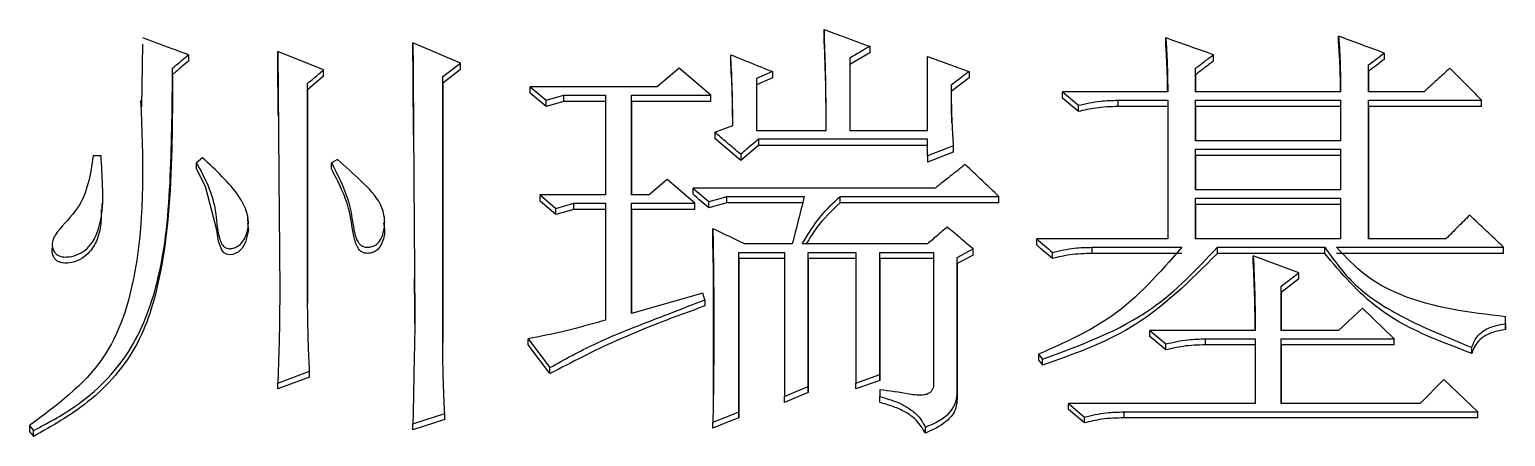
# Model space of a CAD drawing. Header units: millimetres. Extents: x 2278 to 4715, y 679 to 2402.
# Drawn here: x 2829.27 to 2837.31, y 2107.41 to 2109.63 of the extents above; entities that cross this region are included whole.
import ezdxf

# ---------------------------------------------------------------- set-up
doc = ezdxf.new("R2010")
doc.units = ezdxf.units.MM

msp = doc.modelspace()

# ---------------------------------------------------------------- linework, layer by layer
at = {"color": 7, "linetype": 'Continuous', "lineweight": 25}
for p, q in [((2833.6002, 2109.6288), (2833.6002, 2109.5938)), ((2829.8856, 2109.2073), (2829.8898, 2109.548)), ((2831.6206, 2109.4452), (2831.361, 2109.5553)), ((2831.361, 2109.5205), (2831.361, 2109.5553)), ((2833.849, 2109.537), (2833.849, 2109.5022)), ((2835.4608, 2109.548), (2835.4608, 2109.5829)), ((2836.4019, 2109.5572), (2836.4019, 2109.5921)), ((2830.1387, 2109.4911), (2830.1387, 2109.4563)), ((2830.8742, 2109.4084), (2830.6254, 2109.5094)), ((2830.6254, 2109.4747), (2830.6254, 2109.5094)), ((2830.6282, 2109.1594), (2830.6254, 2109.4747)), ((2833.0918, 2109.4563), (2833.0918, 2109.4911)), ((2833.849, 2109.5022), (2833.7408, 2109.438)), ((2833.7408, 2109.4727), (2833.7408, 2109.0775)), ((2833.7408, 2109.4727), (2833.7408, 2109.438)), ((2834.1627, 2109.0775), (2834.1627, 2109.4819)), ((2835.7204, 2109.4564), (2835.7204, 2109.4911)), ((2836.6507, 2109.5003), (2836.6507, 2109.4655)), ((2830.0521, 2109.3829), (2830.0521, 2109.4175)), ((2830.8742, 2109.3738), (2830.8742, 2109.4084)), ((2831.5233, 2109.3717), (2831.6206, 2109.4452)), ((2831.6206, 2109.4105), (2831.5233, 2109.3371)), ((2831.6206, 2109.4105), (2831.6206, 2109.4452)), ((2832.8105, 2109.4176), (2832.6915, 2109.3166)), ((2832.9836, 2109.2706), (2832.8105, 2109.4176)), ((2833.319, 2109.3993), (2833.2324, 2109.3625)), ((2833.319, 2109.3993), (2833.319, 2109.3646)), ((2833.7408, 2109.438), (2833.7408, 2109.0775)), ((2834.3899, 2109.3993), (2834.3899, 2109.3646)), ((2835.623, 2109.289), (2835.623, 2109.4176)), ((2835.623, 2109.383), (2835.623, 2109.4176)), ((2835.623, 2109.383), (2835.623, 2109.289)), ((2836.5641, 2109.289), (2836.5641, 2109.436)), ((2836.5641, 2109.4013), (2836.5641, 2109.436)), ((2836.5641, 2109.4013), (2836.5641, 2109.289)), ((2830.8742, 2109.3738), (2830.7877, 2109.3004)), ((2830.7877, 2108.1369), (2830.7877, 2109.3349)), ((2830.7877, 2109.3004), (2830.7877, 2109.3349)), ((2830.7877, 2109.3004), (2830.7877, 2108.1368)), ((2831.5233, 2107.9242), (2831.5233, 2109.3717)), ((2831.5233, 2109.3371), (2831.5233, 2109.3717)), ((2831.5233, 2109.3371), (2831.5233, 2107.9241)), ((2831.9992, 2109.3166), (2832.0858, 2109.243)), ((2832.6915, 2109.3166), (2831.9992, 2109.3166)), ((2831.9992, 2109.282), (2831.9992, 2109.3166)), ((2833.319, 2109.3646), (2833.2324, 2109.3279)), ((2833.2324, 2109.3625), (2833.2324, 2109.0775)), ((2833.2324, 2109.3625), (2833.2324, 2109.3279)), ((2833.2324, 2109.3279), (2833.2324, 2109.0775)), ((2834.3899, 2109.3646), (2834.2925, 2109.2912)), ((2832.0858, 2109.2086), (2831.9992, 2109.282)), ((2832.0858, 2109.243), (2832.1831, 2109.2706)), ((2832.0858, 2109.2086), (2832.0858, 2109.243)), ((2832.1831, 2109.2361), (2832.0858, 2109.2086)), ((2832.1831, 2109.2706), (2832.4103, 2109.2706)), ((2832.1831, 2109.2362), (2832.1831, 2109.2706)), ((2832.4103, 2109.2362), (2832.1831, 2109.2362)), ((2832.4103, 2109.2706), (2832.4103, 2108.7276)), ((2832.5509, 2109.2706), (2832.9836, 2109.2706)), ((2832.5509, 2108.7276), (2832.5509, 2109.2706)), ((2832.5509, 2109.2362), (2832.5509, 2109.2706)), ((2832.5509, 2109.2362), (2832.5509, 2108.7276)), ((2832.9836, 2109.2362), (2832.5509, 2109.2362)), ((2835.4716, 2109.289), (2834.8983, 2109.289)), ((2834.8983, 2109.2545), (2834.8983, 2109.289)), ((2834.9848, 2109.1811), (2834.9848, 2109.2155)), ((2835.2012, 2109.2431), (2835.4716, 2109.2431)), ((2835.2012, 2109.2086), (2835.2012, 2109.2431)), ((2835.4716, 2109.2431), (2835.4716, 2108.4879)), ((2836.4127, 2109.289), (2835.623, 2109.289)), ((2835.623, 2109.2431), (2836.4127, 2109.2431)), ((2835.623, 2109.0223), (2835.623, 2109.2431)), ((2835.623, 2109.2086), (2835.623, 2109.2431)), ((2836.4127, 2109.2431), (2836.4127, 2109.0223)), ((2836.867, 2109.289), (2836.5641, 2109.289)), ((2836.5641, 2109.2431), (2837.1807, 2109.2431)), ((2836.5642, 2108.4879), (2836.5641, 2109.2431)), ((2836.5641, 2109.2086), (2836.5641, 2109.2431)), ((2837.1807, 2109.2086), (2837.1807, 2109.2431)), ((2835.4716, 2109.2086), (2835.2012, 2109.2086)), ((2835.623, 2109.2086), (2835.623, 2109.0223)), ((2836.4127, 2109.2086), (2835.623, 2109.2086)), ((2836.5641, 2109.2086), (2836.5642, 2108.4879)), ((2837.1807, 2109.2086), (2836.5641, 2109.2086)), ((2833.0053, 2109.0683), (2833.1026, 2109.1051)), ((2833.0053, 2109.0683), (2833.0053, 2109.0341)), ((2833.2324, 2109.0775), (2833.611, 2109.0775)), ((2833.7408, 2109.0775), (2834.1627, 2109.0775)), ((2833.1459, 2108.9146), (2833.0053, 2109.0341)), ((2833.2432, 2108.9974), (2833.1459, 2108.9146)), ((2834.1627, 2109.0315), (2833.2432, 2109.0315)), ((2833.2432, 2109.0315), (2833.2432, 2108.9974)), ((2834.1627, 2108.9974), (2833.2432, 2108.9974)), ((2834.1627, 2108.9395), (2834.1627, 2109.0315)), ((2834.3033, 2108.9947), (2834.3033, 2108.9606)), ((2836.4127, 2109.0223), (2835.623, 2109.0223)), ((2835.623, 2108.9763), (2836.4127, 2108.9763)), ((2835.623, 2108.7553), (2835.623, 2108.9763)), ((2835.623, 2108.9422), (2835.623, 2108.9763)), ((2836.4127, 2108.9763), (2836.4127, 2108.7553)), ((2829.6627, 2108.9394), (2829.6194, 2108.9394)), ((2830.2144, 2108.9302), (2830.1819, 2108.9026)), ((2830.95, 2108.921), (2830.9175, 2108.9026)), ((2830.9175, 2108.8686), (2830.9175, 2108.9026)), ((2833.1459, 2108.9487), (2833.1459, 2108.9146)), ((2834.3033, 2108.9606), (2834.1627, 2108.9054)), ((2834.1627, 2108.9395), (2834.1627, 2108.9054)), ((2835.623, 2108.9422), (2835.623, 2108.7553)), ((2836.4127, 2108.9422), (2835.623, 2108.9422)), ((2832.7456, 2108.8105), (2832.6483, 2108.7276)), ((2832.8971, 2108.6815), (2832.7456, 2108.8105)), ((2834.206, 2108.7645), (2832.8863, 2108.7645)), ((2832.8863, 2108.7307), (2832.8863, 2108.7645)), ((2836.4127, 2108.7553), (2835.623, 2108.7553)), ((2829.6697, 2108.6468), (2829.6697, 2108.6808)), ((2832.0533, 2108.7276), (2832.1399, 2108.6539)), ((2832.4103, 2108.7276), (2832.0533, 2108.7276)), ((2832.1399, 2108.6202), (2832.0533, 2108.6938)), ((2832.1399, 2108.6539), (2832.2372, 2108.6815)), ((2832.1399, 2108.6202), (2832.1399, 2108.6539)), ((2832.2372, 2108.6815), (2832.4103, 2108.6815)), ((2832.2372, 2108.6478), (2832.2372, 2108.6815)), ((2832.4103, 2108.6815), (2832.4103, 2108.0445)), ((2832.6483, 2108.7276), (2832.5509, 2108.7276)), ((2832.5509, 2108.6815), (2832.8971, 2108.6815)), ((2832.5509, 2108.0814), (2832.5509, 2108.6815)), ((2832.5509, 2108.6478), (2832.5509, 2108.6815)), ((2832.9728, 2108.657), (2832.9728, 2108.6907)), ((2833.0702, 2108.6846), (2832.9728, 2108.657)), ((2833.0702, 2108.7184), (2833.492, 2108.7184)), ((2833.4836, 2108.6846), (2833.0702, 2108.6846)), ((2833.6869, 2108.7184), (2834.5521, 2108.7184)), ((2833.6869, 2108.6846), (2833.6869, 2108.7184)), ((2834.5521, 2108.6846), (2833.6869, 2108.6846)), ((2834.5521, 2108.6846), (2834.5521, 2108.7184)), ((2835.623, 2108.7092), (2836.4127, 2108.7092)), ((2835.623, 2108.4879), (2835.623, 2108.7092)), ((2835.623, 2108.6754), (2835.623, 2108.7092)), ((2836.4127, 2108.6755), (2835.623, 2108.6754)), ((2835.623, 2108.6754), (2835.623, 2108.4879)), ((2836.4127, 2108.7092), (2836.4127, 2108.4879)), ((2830.4624, 2108.5815), (2830.4624, 2108.607)), ((2831.2057, 2108.6028), (2831.2057, 2108.6078)), ((2831.2057, 2108.5737), (2831.2057, 2108.5902)), ((2832.2372, 2108.6478), (2832.1399, 2108.6202)), ((2832.4103, 2108.6478), (2832.2372, 2108.6478)), ((2832.5509, 2108.6478), (2832.5509, 2108.0814)), ((2832.8971, 2108.6478), (2832.5509, 2108.6478)), ((2829.4406, 2108.544), (2829.4406, 2108.543)), ((2832.9944, 2108.5097), (2832.9944, 2108.5432)), ((2832.9964, 2108.3573), (2832.9944, 2108.5097)), ((2833.1351, 2108.414), (2833.3839, 2108.414)), ((2833.1351, 2107.5445), (2833.1351, 2108.414)), ((2833.1351, 2108.3807), (2833.1351, 2108.414)), ((2833.4271, 2108.4602), (2833.1675, 2108.4602)), ((2833.3839, 2108.414), (2833.3839, 2107.6279)), ((2834.1627, 2108.4602), (2833.4812, 2108.4602)), ((2833.5137, 2108.414), (2833.7733, 2108.414)), ((2833.5137, 2107.6835), (2833.5137, 2108.414)), ((2833.5137, 2108.3807), (2833.5137, 2108.414)), ((2833.7733, 2108.414), (2833.7733, 2107.702)), ((2833.9031, 2108.414), (2834.1952, 2108.414)), ((2833.9031, 2107.7484), (2833.9031, 2108.414)), ((2833.9031, 2108.3807), (2833.9031, 2108.414)), ((2834.1952, 2108.414), (2834.1952, 2107.6835)), ((2834.4115, 2108.3991), (2834.4115, 2108.4325)), ((2835.4716, 2108.4879), (2834.7577, 2108.4878)), ((2834.7577, 2108.4544), (2834.7577, 2108.4878)), ((2834.8442, 2108.3807), (2834.8442, 2108.414)), ((2835.0605, 2108.4417), (2835.5473, 2108.4417)), ((2835.0605, 2108.4083), (2835.0605, 2108.4417)), ((2836.4127, 2108.4879), (2835.623, 2108.4879)), ((2835.742, 2108.4417), (2836.3262, 2108.4417)), ((2835.742, 2108.4083), (2835.742, 2108.4417)), ((2836.3262, 2108.4083), (2836.3262, 2108.4417)), ((2836.3911, 2108.4417), (2837.2997, 2108.4417)), ((2836.986, 2108.4879), (2836.5642, 2108.4879)), ((2837.2997, 2108.4083), (2837.2997, 2108.4417)), ((2832.9968, 2108.3611), (2832.9968, 2107.6394)), ((2833.1351, 2108.3807), (2833.1351, 2107.5123)), ((2833.3839, 2108.3807), (2833.1351, 2108.3807)), ((2833.5137, 2108.3807), (2833.5137, 2107.6511)), ((2833.7733, 2108.3807), (2833.5137, 2108.3807)), ((2833.9031, 2108.3807), (2833.9031, 2107.7159)), ((2834.1952, 2108.3807), (2833.9031, 2108.3807)), ((2834.4115, 2108.3991), (2834.325, 2108.353)), ((2834.325, 2107.6557), (2834.325, 2108.3863)), ((2834.325, 2108.353), (2834.325, 2108.3863)), ((2834.325, 2108.353), (2834.325, 2107.6234)), ((2835.5473, 2108.4083), (2835.0605, 2108.4083)), ((2836.3262, 2108.4083), (2835.742, 2108.4083)), ((2836.1856, 2108.3032), (2835.9368, 2108.3956)), ((2835.9368, 2108.3622), (2835.9368, 2108.3956)), ((2837.2997, 2108.4083), (2836.3911, 2108.4083)), ((2836.0882, 2108.2293), (2836.1856, 2108.3032)), ((2836.1856, 2108.27), (2836.0882, 2108.1962)), ((2836.1856, 2108.27), (2836.1856, 2108.3032)), ((2832.9404, 2108.1924), (2832.5509, 2108.0814)), ((2832.9512, 2108.1554), (2832.9404, 2108.1924)), ((2836.0882, 2107.989), (2836.0882, 2108.2293)), ((2836.0882, 2108.1962), (2836.0882, 2108.2293)), ((2836.0882, 2108.1962), (2836.0882, 2107.989)), ((2832.9512, 2108.1554), (2832.9512, 2108.1224)), ((2836.5317, 2108.1092), (2836.4019, 2107.989)), ((2836.7048, 2107.9427), (2836.5317, 2108.1092)), ((2837.3106, 2108.026), (2837.3106, 2108.063)), ((2837.3106, 2108.0301), (2837.3106, 2108.063)), ((2837.3106, 2108.026), (2837.3106, 2107.9931)), ((2831.9884, 2107.9427), (2832.107, 2107.7859)), ((2831.9884, 2107.91), (2831.9884, 2107.9427)), ((2835.3743, 2107.989), (2835.4608, 2107.915)), ((2835.9476, 2107.989), (2835.3743, 2107.989)), ((2835.3743, 2107.9562), (2835.3743, 2107.989)), ((2835.4608, 2107.8823), (2835.3743, 2107.9562)), ((2835.6771, 2107.9427), (2835.9476, 2107.9427)), ((2835.6771, 2107.91), (2835.6771, 2107.9427)), ((2835.9476, 2107.9427), (2835.9476, 2107.5909)), ((2836.4019, 2107.989), (2836.0882, 2107.989)), ((2836.0882, 2107.9427), (2836.7048, 2107.9427)), ((2836.0882, 2107.5909), (2836.0882, 2107.9427)), ((2836.0882, 2107.91), (2836.0882, 2107.9427)), ((2836.7048, 2107.91), (2836.7048, 2107.9427)), ((2832.107, 2107.7534), (2831.9884, 2107.91)), ((2834.7685, 2107.8594), (2834.7901, 2107.8317)), ((2834.7685, 2107.8594), (2834.7685, 2107.8268)), ((2835.4608, 2107.8823), (2835.4608, 2107.915)), ((2835.9476, 2107.91), (2835.6771, 2107.91)), ((2836.0882, 2107.91), (2836.0882, 2107.5909)), ((2836.7048, 2107.91), (2836.0882, 2107.91)), ((2837.1267, 2107.8638), (2837.1267, 2107.8965)), ((2832.107, 2107.7534), (2832.107, 2107.7859)), ((2834.7901, 2107.7991), (2834.7901, 2107.8317)), ((2830.6255, 2107.702), (2830.7985, 2107.7668)), ((2830.7985, 2107.7343), (2830.6255, 2107.6696)), ((2830.6255, 2107.6696), (2830.6255, 2107.702)), ((2830.7985, 2107.7343), (2830.7985, 2107.7668)), ((2833.9031, 2107.7159), (2833.7733, 2107.6696)), ((2833.7733, 2107.6696), (2833.7733, 2107.702)), ((2833.9031, 2107.7159), (2833.9031, 2107.7484)), ((2836.9752, 2107.7206), (2836.8454, 2107.5909)), ((2837.1591, 2107.5446), (2836.9752, 2107.7206)), ((2833.3839, 2107.5956), (2833.3839, 2107.6279)), ((2833.5137, 2107.6511), (2833.5137, 2107.6835)), ((2833.9031, 2107.665), (2833.9031, 2107.6279)), ((2833.9031, 2107.5956), (2833.9031, 2107.6279)), ((2834.325, 2107.6234), (2834.325, 2107.6557)), ((2831.361, 2107.4796), (2831.5341, 2107.5352)), ((2831.5341, 2107.503), (2831.5341, 2107.5352)), ((2833.1351, 2107.5123), (2833.1351, 2107.5445)), ((2834.9308, 2107.5909), (2835.0173, 2107.5167)), ((2835.9476, 2107.5909), (2834.9308, 2107.5909)), ((2834.9308, 2107.5586), (2834.9308, 2107.5909)), ((2835.0173, 2107.4845), (2834.9308, 2107.5586)), ((2835.2336, 2107.5445), (2837.1591, 2107.5446)), ((2835.2336, 2107.5123), (2835.2336, 2107.5445)), ((2836.8454, 2107.5909), (2836.0882, 2107.5909)), ((2837.1591, 2107.5123), (2837.1591, 2107.5446)), ((2829.2733, 2107.4703), (2829.2733, 2107.4382)), ((2831.5341, 2107.503), (2831.361, 2107.4475)), ((2831.361, 2107.4475), (2831.361, 2107.4796)), ((2832.9945, 2107.4568), (2832.9945, 2107.4889)), ((2834.1519, 2107.429), (2834.1519, 2107.4611)), ((2835.0173, 2107.4845), (2835.0173, 2107.5167)), ((2837.1591, 2107.5123), (2835.2336, 2107.5123)), ((2829.2948, 2107.4106), (2829.2948, 2107.4427))]:
    msp.add_line(p, q, dxfattribs=at)
at = {"color": 7, "linetype": 'Continuous', "lineweight": 25, "flags": 128}
for points in [[(2832.9836, 2109.2362), (2832.9836, 2109.2534), (2832.9836, 2109.2706)], [(2834.3033, 2108.9947), (2834.2572, 2108.9766), (2834.21, 2108.958), (2834.1627, 2108.9395)], [(2830.1819, 2108.8686), (2830.1819, 2108.8835), (2830.1819, 2108.8931), (2830.1819, 2108.9026)], [(2830.4597, 2108.5728), (2830.4653, 2108.535), (2830.4501, 2108.4688), (2830.4319, 2108.4361), (2830.4096, 2108.4153), (2830.381, 2108.4029), (2830.3605, 2108.4008), (2830.3457, 2108.4038), (2830.3328, 2108.4115), (2830.321, 2108.4262), (2830.3032, 2108.4759), (2830.2932, 2108.5359), (2830.2319, 2108.7733), (2830.1819, 2108.8686), (2830.1819, 2108.8686)], [(2832.0533, 2108.6938), (2832.0533, 2108.7023), (2832.0533, 2108.7107), (2832.0533, 2108.7192), (2832.0533, 2108.7276)], [(2832.8971, 2108.6478), (2832.8971, 2108.6563), (2832.8971, 2108.6689), (2832.8971, 2108.6815)], [(2832.9728, 2108.6907), (2833.0215, 2108.7046), (2833.0702, 2108.7184)], [(2833.0702, 2108.6846), (2833.0702, 2108.6931), (2833.0702, 2108.7015), (2833.0702, 2108.7184)], [(2834.325, 2108.3863), (2834.3682, 2108.4094), (2834.4115, 2108.4325)], [(2834.7685, 2107.8268), (2834.7793, 2107.813), (2834.7901, 2107.7991)], [(2833.7733, 2107.702), (2833.8382, 2107.7252), (2833.9031, 2107.7484)], [(2833.3839, 2107.6279), (2833.4488, 2107.6557), (2833.5137, 2107.6835)], [(2833.5137, 2107.6511), (2833.4488, 2107.6234), (2833.3839, 2107.5956)], [(2832.9945, 2107.4889), (2833.0648, 2107.5167), (2833.1351, 2107.5445)], [(2829.2733, 2107.4703), (2829.2841, 2107.4565), (2829.2948, 2107.4426)], [(2833.1351, 2107.5123), (2833.0648, 2107.4845), (2832.9945, 2107.4568)], [(2829.2733, 2107.4382), (2829.2787, 2107.4312), (2829.2841, 2107.4243), (2829.2948, 2107.4105)]]:
    msp.add_lwpolyline(points, dxfattribs=at)
at = {"color": 7, "linetype": 'Continuous', "lineweight": 25}
for points, knots in [([(2833.611, 2109.0775), (2833.611, 2109.0808), (2833.611, 2109.0873), (2833.611, 2109.0971), (2833.611, 2109.107), (2833.611, 2109.1168), (2833.611, 2109.1266), (2833.611, 2109.1364), (2833.611, 2109.1446), (2833.611, 2109.1528), (2833.6109, 2109.1609), (2833.6109, 2109.1707), (2833.6109, 2109.1789), (2833.6109, 2109.1871), (2833.6108, 2109.1953), (2833.6108, 2109.2051), (2833.6108, 2109.2132), (2833.6107, 2109.2214), (2833.6107, 2109.2296), (2833.6106, 2109.2394), (2833.6105, 2109.2476), (2833.6105, 2109.2557), (2833.6104, 2109.2639), (2833.6103, 2109.2737), (2833.6102, 2109.2819), (2833.6101, 2109.2901), (2833.61, 2109.2982), (2833.6099, 2109.308), (2833.6098, 2109.3162), (2833.6097, 2109.3244), (2833.6095, 2109.3325), (2833.6094, 2109.3423), (2833.6092, 2109.3521), (2833.609, 2109.3603), (2833.6089, 2109.3685), (2833.6087, 2109.3766), (2833.6085, 2109.3848), (2833.6083, 2109.393), (2833.6081, 2109.4011), (2833.6078, 2109.4109), (2833.6076, 2109.4207), (2833.6074, 2109.4289), (2833.6071, 2109.437), (2833.6069, 2109.4452), (2833.6066, 2109.455), (2833.6063, 2109.4632), (2833.606, 2109.4713), (2833.6058, 2109.4795), (2833.6054, 2109.4893), (2833.6052, 2109.4974), (2833.6049, 2109.5056), (2833.6046, 2109.5137), (2833.6042, 2109.5235), (2833.6039, 2109.5317), (2833.6036, 2109.5398), (2833.6033, 2109.548), (2833.603, 2109.5578), (2833.6026, 2109.5659), (2833.6023, 2109.5741), (2833.602, 2109.5822), (2833.6016, 2109.592), (2833.6013, 2109.6002), (2833.601, 2109.6083), (2833.6006, 2109.6173), (2833.6004, 2109.6247), (2833.6002, 2109.6288)], [0, 0, 0, 0, 0.017776, 0.035552, 0.053328, 0.071104, 0.08888, 0.106656, 0.124432, 0.13332, 0.151096, 0.168872, 0.186648, 0.195536, 0.213312, 0.231088, 0.248863, 0.257751, 0.275527, 0.293303, 0.311079, 0.319967, 0.337743, 0.355519, 0.373295, 0.382183, 0.399959, 0.417735, 0.435511, 0.444399, 0.462175, 0.479951, 0.497727, 0.515503, 0.524391, 0.542167, 0.559943, 0.568831, 0.586607, 0.604383, 0.622159, 0.639935, 0.648823, 0.666599, 0.684375, 0.702151, 0.711039, 0.728814, 0.74659, 0.764366, 0.773254, 0.79103, 0.808806, 0.826582, 0.83547, 0.853246, 0.871022, 0.888798, 0.897686, 0.915462, 0.933238, 0.951014, 0.959902, 0.977678, 1, 1, 1, 1]), ([(2833.6002, 2109.6288), (2833.6315, 2109.6172), (2833.6887, 2109.5961), (2833.7716, 2109.5655), (2833.8232, 2109.5465), (2833.849, 2109.537)], [0, 0, 0, 0, 0.377751, 0.688875, 1, 1, 1, 1]), ([(2830.1387, 2109.4911), (2830.1073, 2109.5026), (2830.0502, 2109.5237), (2829.9673, 2109.5543), (2829.9157, 2109.5733), (2829.8898, 2109.5829)], [0, 0, 0, 0, 0.377734, 0.688867, 1, 1, 1, 1]), ([(2831.361, 2109.5553), (2831.3614, 2109.5061), (2831.3621, 2109.4075), (2831.3631, 2109.2596), (2831.3641, 2109.1116), (2831.3651, 2108.9634), (2831.3664, 2108.7657), (2831.3677, 2108.5678), (2831.3693, 2108.3697), (2831.3703, 2108.2458), (2831.3709, 2108.159), (2831.3714, 2108.0971), (2831.3717, 2108.0599), (2831.3719, 2108.0352)], [0, 0, 0, 0, 0.097575, 0.19515, 0.292725, 0.390299, 0.487874, 0.683024, 0.780599, 0.878174, 0.926961, 0.951355, 1, 1, 1, 1]), ([(2833.6109, 2109.0775), (2833.6109, 2109.1184), (2833.6109, 2109.2117), (2833.6085, 2109.3839), (2833.6033, 2109.515), (2833.6002, 2109.5938)], [0, 0, 0, 0, 0.237453, 0.541098, 1, 1, 1, 1]), ([(2833.849, 2109.537), (2833.8349, 2109.5286), (2833.8099, 2109.5137), (2833.7738, 2109.4923), (2833.7518, 2109.4793), (2833.7408, 2109.4727)], [0, 0, 0, 0, 0.390452, 0.695225, 1, 1, 1, 1]), ([(2835.4608, 2109.5829), (2835.4628, 2109.5513), (2835.467, 2109.4867), (2835.4704, 2109.3887), (2835.4712, 2109.3222), (2835.4716, 2109.289)], [0, 0, 0, 0, 0.32278, 0.661317, 1, 1, 1, 1]), ([(2835.7204, 2109.4911), (2835.6771, 2109.5064), (2835.5906, 2109.537), (2835.504, 2109.5676), (2835.4608, 2109.5829)], [0, 0, 0, 0, 0.499999, 1, 1, 1, 1]), ([(2835.4711, 2109.289), (2835.4708, 2109.3092), (2835.4701, 2109.3625), (2835.4672, 2109.4489), (2835.4629, 2109.515), (2835.4608, 2109.548)], [0, 0, 0, 0, 0.233176, 0.61648, 1, 1, 1, 1]), ([(2836.4019, 2109.5921), (2836.4042, 2109.5597), (2836.4089, 2109.4932), (2836.4117, 2109.3921), (2836.4124, 2109.3234), (2836.4127, 2109.289)], [0, 0, 0, 0, 0.320799, 0.66032, 1, 1, 1, 1]), ([(2836.6507, 2109.5003), (2836.6092, 2109.5156), (2836.5263, 2109.5462), (2836.4433, 2109.5768), (2836.4019, 2109.5921)], [0, 0, 0, 0, 0.499999, 1, 1, 1, 1]), ([(2836.4123, 2109.289), (2836.4121, 2109.31), (2836.4115, 2109.3652), (2836.4091, 2109.4547), (2836.4043, 2109.523), (2836.4019, 2109.5572)], [0, 0, 0, 0, 0.2340221, 0.6168547, 1, 1, 1, 1]), ([(2830.0521, 2109.4176), (2830.0646, 2109.4282), (2830.0852, 2109.4457), (2830.1141, 2109.4702), (2830.1305, 2109.4841), (2830.1387, 2109.4911)], [0, 0, 0, 0, 0.432505, 0.716252, 1, 1, 1, 1]), ([(2830.1387, 2109.4563), (2830.1262, 2109.4457), (2830.1055, 2109.4282), (2830.0766, 2109.4037), (2830.0603, 2109.3899), (2830.0521, 2109.3829)], [0, 0, 0, 0, 0.432757, 0.716378, 1, 1, 1, 1]), ([(2830.6254, 2109.5094), (2830.6256, 2109.4858), (2830.626, 2109.4386), (2830.6266, 2109.3677), (2830.6272, 2109.2969), (2830.628, 2109.2023), (2830.6289, 2109.0841), (2830.6301, 2108.9421), (2830.6312, 2108.8), (2830.6324, 2108.6578), (2830.6335, 2108.5392), (2830.6344, 2108.4307), (2830.6351, 2108.3509), (2830.6358, 2108.2761), (2830.6361, 2108.2388), (2830.6363, 2108.2201)], [0, 0, 0, 0, 0.055103, 0.110206, 0.165309, 0.220412, 0.330617, 0.440823, 0.551029, 0.661235, 0.771441, 0.826543, 0.913271, 0.956635, 1, 1, 1, 1]), ([(2831.3645, 2109.0566), (2831.3641, 2109.1099), (2831.3633, 2109.214), (2831.3621, 2109.3686), (2831.3614, 2109.4699), (2831.361, 2109.5205)], [0, 0, 0, 0, 0.344582, 0.67229, 1, 1, 1, 1]), ([(2833.1026, 2109.1051), (2833.1025, 2109.1422), (2833.1024, 2109.2163), (2833.0994, 2109.345), (2833.0946, 2109.4365), (2833.0918, 2109.4911)], [0, 0, 0, 0, 0.287575, 0.575167, 1, 1, 1, 1]), ([(2833.0918, 2109.4911), (2833.1227, 2109.4786), (2833.176, 2109.457), (2833.2517, 2109.4264), (2833.2965, 2109.4083), (2833.319, 2109.3993)], [0, 0, 0, 0, 0.408301, 0.70415, 1, 1, 1, 1]), ([(2833.1024, 2109.105), (2833.1023, 2109.1307), (2833.1022, 2109.1934), (2833.0994, 2109.3106), (2833.0946, 2109.4019), (2833.0918, 2109.4563)], [0, 0, 0, 0, 0.218758, 0.534706, 1, 1, 1, 1]), ([(2834.1627, 2109.4819), (2834.1941, 2109.4705), (2834.2476, 2109.451), (2834.3234, 2109.4235), (2834.3677, 2109.4073), (2834.3899, 2109.3993)], [0, 0, 0, 0, 0.414517, 0.707258, 1, 1, 1, 1]), ([(2835.623, 2109.4176), (2835.6393, 2109.4299), (2835.6717, 2109.4544), (2835.7042, 2109.4789), (2835.7204, 2109.4911)], [0, 0, 0, 0, 0.500001, 1, 1, 1, 1]), ([(2835.7204, 2109.4564), (2835.7042, 2109.4441), (2835.6717, 2109.4197), (2835.6393, 2109.3952), (2835.623, 2109.383)], [0, 0, 0, 0, 0.499998, 1, 1, 1, 1]), ([(2836.5641, 2109.436), (2836.5786, 2109.4467), (2836.6074, 2109.4682), (2836.6363, 2109.4896), (2836.6507, 2109.5003)], [0, 0, 0, 0, 0.5000012, 1, 1, 1, 1]), ([(2836.6507, 2109.4655), (2836.6363, 2109.4548), (2836.6074, 2109.4334), (2836.5786, 2109.412), (2836.5641, 2109.4013)], [0, 0, 0, 0, 0.499999, 1, 1, 1, 1]), ([(2829.2949, 2107.4427), (2829.3725, 2107.484), (2829.5745, 2107.5914), (2829.8384, 2107.8595), (2830.0043, 2108.3058), (2830.0474, 2108.8327), (2830.0505, 2109.2217), (2830.0521, 2109.4176)], [0, 0, 0, 0, 0.1126392, 0.2928879, 0.4749547, 0.7356452, 1, 1, 1, 1]), ([(2830.0521, 2109.3829), (2830.0517, 2109.263), (2830.0507, 2108.9029), (2830.0238, 2108.4075), (2829.8867, 2107.9045), (2829.6227, 2107.5964), (2829.3968, 2107.4684), (2829.2949, 2107.4106)], [0, 0, 0, 0, 0.1620608, 0.4866973, 0.667178, 0.8496947, 1, 1, 1, 1]), ([(2830.7877, 2109.3349), (2830.8001, 2109.3454), (2830.8207, 2109.3629), (2830.8495, 2109.3874), (2830.866, 2109.4014), (2830.8742, 2109.4084)], [0, 0, 0, 0, 0.428366, 0.714182, 1, 1, 1, 1]), ([(2834.3899, 2109.3993), (2834.3769, 2109.3895), (2834.3542, 2109.3723), (2834.3217, 2109.3478), (2834.3022, 2109.3331), (2834.2925, 2109.3258)], [0, 0, 0, 0, 0.400149, 0.700074, 1, 1, 1, 1]), ([(2837.0077, 2109.4177), (2836.9842, 2109.3962), (2836.9373, 2109.3534), (2836.8905, 2109.3105), (2836.867, 2109.289)], [0, 0, 0, 0, 0.5, 1, 1, 1, 1]), ([(2837.1807, 2109.2431), (2837.1519, 2109.2722), (2837.0942, 2109.3304), (2837.0365, 2109.3886), (2837.0077, 2109.4177)], [0, 0, 0, 0, 0.5, 1, 1, 1, 1]), ([(2834.2925, 2109.3258), (2834.2925, 2109.2844), (2834.2926, 2109.2405), (2834.2936, 2109.194), (2834.2938, 2109.1836), (2834.2941, 2109.1733), (2834.2945, 2109.1629), (2834.2947, 2109.1552), (2834.2951, 2109.1448), (2834.2955, 2109.1345), (2834.2961, 2109.1216), (2834.2966, 2109.1112), (2834.2971, 2109.1009), (2834.2977, 2109.0906), (2834.2982, 2109.0802), (2834.2988, 2109.0699), (2834.2994, 2109.0596), (2834.2999, 2109.0505), (2834.3004, 2109.0428), (2834.3007, 2109.0376), (2834.3011, 2109.0312), (2834.3016, 2109.0234), (2834.302, 2109.0169), (2834.3023, 2109.0118), (2834.3026, 2109.007), (2834.3029, 2109.0013), (2834.3032, 2108.9969), (2834.3033, 2108.9947)], [0, 0, 0, 0, 0.37469, 0.398108, 0.421525, 0.468361, 0.491779, 0.515196, 0.538614, 0.58545, 0.608867, 0.655703, 0.67912, 0.702538, 0.749374, 0.772791, 0.796209, 0.843045, 0.854753, 0.866462, 0.88988, 0.913298, 0.936715, 0.948424, 0.960133, 0.980067, 1, 1, 1, 1]), ([(2829.8784, 2109.2416), (2829.891, 2108.9323), (2829.9105, 2108.456), (2829.7136, 2107.7985), (2829.4217, 2107.5809), (2829.2733, 2107.4703)], [0, 0, 0, 0, 0.476561, 0.733993, 1, 1, 1, 1]), ([(2834.2962, 2109.1197), (2834.2951, 2109.1498), (2834.2938, 2109.1842), (2834.2933, 2109.2224), (2834.2932, 2109.2272)], [0, 0, 0, 0, 0.872829, 1, 1, 1, 1]), ([(2834.8983, 2109.289), (2834.9127, 2109.2768), (2834.9415, 2109.2523), (2834.9704, 2109.2277), (2834.9848, 2109.2155)], [0, 0, 0, 0, 0.5, 1, 1, 1, 1]), ([(2834.9848, 2109.1811), (2834.9704, 2109.1933), (2834.9416, 2109.2178), (2834.9127, 2109.2423), (2834.8983, 2109.2545)], [0, 0, 0, 0, 0.499998, 1, 1, 1, 1]), ([(2834.9848, 2109.2155), (2835.0246, 2109.2246), (2835.0957, 2109.241), (2835.1689, 2109.2424), (2835.2012, 2109.2431)], [0, 0, 0, 0, 0.558835, 1, 1, 1, 1]), ([(2835.2012, 2109.2086), (2835.1601, 2109.2075), (2835.0868, 2109.2056), (2835.0159, 2109.1886), (2834.9848, 2109.1811)], [0, 0, 0, 0, 0.5610854, 1, 1, 1, 1]), ([(2833.1459, 2108.9487), (2833.1334, 2108.9593), (2833.1084, 2108.9805), (2833.0616, 2109.0204), (2833.0272, 2109.0497), (2833.0053, 2109.0683)], [0, 0, 0, 0, 0.266243, 0.532487, 1, 1, 1, 1]), ([(2833.2432, 2109.0315), (2833.2308, 2109.0209), (2833.2083, 2109.0018), (2833.1758, 2108.9742), (2833.1559, 2108.9572), (2833.1459, 2108.9487)], [0, 0, 0, 0, 0.384576, 0.692287, 1, 1, 1, 1]), ([(2829.6194, 2108.9394), (2829.6127, 2108.8903), (2829.5994, 2108.7917), (2829.54, 2108.6431), (2829.4491, 2108.56), (2829.4041, 2108.495), (2829.3947, 2108.4641), (2829.3978, 2108.4352), (2829.4094, 2108.4123), (2829.4262, 2108.3977), (2829.4483, 2108.3894), (2829.4838, 2108.3874), (2829.5305, 2108.3975), (2829.5787, 2108.4251), (2829.6226, 2108.4732), (2829.6723, 2108.5904), (2829.6747, 2108.7538), (2829.6662, 2108.8859), (2829.6627, 2108.9394)], [0, 0, 0, 0, 0.115518, 0.231634, 0.360314, 0.38877, 0.411137, 0.433609, 0.45467, 0.468652, 0.482629, 0.505933, 0.545458, 0.585905, 0.62732, 0.690876, 0.874624, 1, 1, 1, 1]), ([(2830.1819, 2108.9026), (2830.2046, 2108.8611), (2830.25, 2108.7776), (2830.2911, 2108.6411), (2830.2939, 2108.5362), (2830.3136, 2108.4726), (2830.3252, 2108.4505), (2830.341, 2108.4382), (2830.3569, 2108.4336), (2830.3779, 2108.4344), (2830.4021, 2108.4426), (2830.4276, 2108.4613), (2830.4526, 2108.5006), (2830.4695, 2108.5589), (2830.4594, 2108.6399), (2830.4105, 2108.7324), (2830.3224, 2108.8295), (2830.2519, 2108.8966), (2830.2144, 2108.9302), (2830.2144, 2108.9302)], [0, 0, 0, 0, 0.122963, 0.247031, 0.370505, 0.395962, 0.421667, 0.433716, 0.445798, 0.461982, 0.485013, 0.50855, 0.540716, 0.603687, 0.664288, 0.751122, 0.871606, 0.999878, 1, 1, 1, 1]), ([(2830.9175, 2108.9026), (2830.9408, 2108.8578), (2830.9836, 2108.7755), (2831.0256, 2108.647), (2831.0355, 2108.5438), (2831.0553, 2108.4758), (2831.0786, 2108.451), (2831.0966, 2108.443), (2831.1195, 2108.4411), (2831.1449, 2108.4464), (2831.1679, 2108.4601), (2831.1881, 2108.486), (2831.2046, 2108.5328), (2831.2119, 2108.6004), (2831.1792, 2108.7042), (2831.0782, 2108.8066), (2830.9934, 2108.8823), (2830.95, 2108.921)], [0, 0, 0, 0, 0.133288, 0.244453, 0.355406, 0.411337, 0.426567, 0.441924, 0.46024, 0.483233, 0.506284, 0.526764, 0.567645, 0.636153, 0.704868, 0.849066, 1, 1, 1, 1]), ([(2834.3682, 2108.8934), (2834.3412, 2108.8719), (2834.2871, 2108.829), (2834.233, 2108.786), (2834.206, 2108.7645)], [0, 0, 0, 0, 0.4999994, 1, 1, 1, 1]), ([(2834.5521, 2108.7184), (2834.5215, 2108.7476), (2834.4602, 2108.8059), (2834.3989, 2108.8643), (2834.3682, 2108.8934)], [0, 0, 0, 0, 0.5, 1, 1, 1, 1]), ([(2831.2014, 2108.5734), (2831.2041, 2108.5597), (2831.2115, 2108.522), (2831.1978, 2108.4745), (2831.1779, 2108.4376), (2831.1585, 2108.4198), (2831.1348, 2108.4101), (2831.1111, 2108.4077), (2831.0897, 2108.4117), (2831.0722, 2108.4226), (2831.0513, 2108.4527), (2831.0317, 2108.5318), (2831.0194, 2108.6426), (2830.9725, 2108.7641), (2830.9359, 2108.8337), (2830.9175, 2108.8686)], [0, 0, 0, 0, 0.0576149, 0.1578711, 0.1961145, 0.2286984, 0.261313, 0.2954482, 0.320179, 0.3451234, 0.3753176, 0.4668147, 0.6775026, 0.8377178, 1, 1, 1, 1]), ([(2832.8863, 2108.7645), (2832.9007, 2108.7522), (2832.9295, 2108.7276), (2832.9584, 2108.703), (2832.9728, 2108.6907)], [0, 0, 0, 0, 0.4999994, 1, 1, 1, 1]), ([(2832.9728, 2108.657), (2832.9584, 2108.6693), (2832.9295, 2108.6938), (2832.9007, 2108.7184), (2832.8863, 2108.7307)], [0, 0, 0, 0, 0.499998, 1, 1, 1, 1]), ([(2833.492, 2108.7184), (2833.4812, 2108.6754), (2833.4596, 2108.5893), (2833.438, 2108.5032), (2833.4271, 2108.4602)], [0, 0, 0, 0, 0.5, 1, 1, 1, 1]), ([(2833.4812, 2108.4602), (2833.5127, 2108.5129), (2833.5693, 2108.6076), (2833.6507, 2108.6843), (2833.6869, 2108.7184)], [0, 0, 0, 0, 0.556261, 1, 1, 1, 1]), ([(2833.6869, 2108.6846), (2833.6416, 2108.6409), (2833.5709, 2108.5725), (2833.5209, 2108.4899), (2833.5029, 2108.4602)], [0, 0, 0, 0, 0.640616, 1, 1, 1, 1]), ([(2829.6641, 2108.6473), (2829.6638, 2108.6127), (2829.6632, 2108.5529), (2829.6389, 2108.4703), (2829.6002, 2108.4103), (2829.5475, 2108.371), (2829.4985, 2108.3561), (2829.4597, 2108.3546), (2829.4347, 2108.3601), (2829.4174, 2108.371), (2829.4043, 2108.3875), (2829.3968, 2108.4091), (2829.3948, 2108.4286), (2829.3984, 2108.4386), (2829.3991, 2108.4406)], [0, 0, 0, 0, 0.202662, 0.349797, 0.498391, 0.606497, 0.714846, 0.776821, 0.819663, 0.85472, 0.889689, 0.938332, 0.987596, 1, 1, 1, 1]), ([(2837.2997, 2108.4417), (2837.2691, 2108.471), (2837.2078, 2108.5294), (2837.1465, 2108.5878), (2837.1158, 2108.617)], [0, 0, 0, 0, 0.5, 1, 1, 1, 1]), ([(2832.9944, 2108.5432), (2832.9955, 2108.4774), (2832.9989, 2108.2692), (2833.0014, 2107.918), (2832.9968, 2107.6319), (2832.9945, 2107.4889)], [0, 0, 0, 0, 0.1875802, 0.5937276, 1, 1, 1, 1]), ([(2833.1675, 2108.4602), (2833.1387, 2108.474), (2833.081, 2108.5017), (2833.0233, 2108.5294), (2832.9944, 2108.5432)], [0, 0, 0, 0, 0.5, 1, 1, 1, 1]), ([(2834.2709, 2108.5524), (2834.2529, 2108.5371), (2834.2168, 2108.5063), (2834.1807, 2108.4755), (2834.1627, 2108.4602)], [0, 0, 0, 0, 0.500002, 1, 1, 1, 1]), ([(2834.4115, 2108.4325), (2834.3881, 2108.4525), (2834.3412, 2108.4925), (2834.2943, 2108.5324), (2834.2709, 2108.5524)], [0, 0, 0, 0, 0.499999, 1, 1, 1, 1]), ([(2834.7577, 2108.4878), (2834.7721, 2108.4755), (2834.8009, 2108.4509), (2834.8298, 2108.4263), (2834.8442, 2108.414)], [0, 0, 0, 0, 0.5, 1, 1, 1, 1]), ([(2834.8442, 2108.3807), (2834.8298, 2108.393), (2834.8009, 2108.4175), (2834.7721, 2108.4421), (2834.7577, 2108.4544)], [0, 0, 0, 0, 0.499998, 1, 1, 1, 1]), ([(2835.5473, 2108.4417), (2835.4287, 2108.3047), (2835.2135, 2108.0562), (2834.9064, 2107.9204), (2834.7685, 2107.8594)], [0, 0, 0, 0, 0.551009, 1, 1, 1, 1]), ([(2834.7901, 2107.8317), (2834.9991, 2107.9087), (2835.3676, 2108.0443), (2835.6289, 2108.3217), (2835.742, 2108.4417)], [0, 0, 0, 0, 0.567388, 1, 1, 1, 1]), ([(2834.8442, 2108.414), (2834.884, 2108.4232), (2834.9551, 2108.4396), (2835.0283, 2108.4411), (2835.0605, 2108.4417)], [0, 0, 0, 0, 0.558835, 1, 1, 1, 1]), ([(2836.3262, 2108.4417), (2836.3778, 2108.37), (2836.4825, 2108.2244), (2836.7645, 2108.0433), (2836.9887, 2107.9524), (2837.1267, 2107.8965)], [0, 0, 0, 0, 0.271719, 0.55196, 1, 1, 1, 1]), ([(2837.3106, 2108.063), (2837.1142, 2108.0865), (2836.8422, 2108.119), (2836.5381, 2108.2835), (2836.4397, 2108.3894), (2836.3911, 2108.4417)], [0, 0, 0, 0, 0.568218, 0.786772, 1, 1, 1, 1]), ([(2835.742, 2108.4083), (2835.5929, 2108.2589), (2835.3227, 2107.9881), (2834.9549, 2107.8576), (2834.7901, 2107.7991)], [0, 0, 0, 0, 0.551806, 1, 1, 1, 1]), ([(2835.0605, 2108.4083), (2835.0195, 2108.4072), (2834.9462, 2108.4053), (2834.8753, 2108.3882), (2834.8442, 2108.3807)], [0, 0, 0, 0, 0.5610855, 1, 1, 1, 1]), ([(2835.9368, 2108.3956), (2835.9402, 2108.3279), (2835.9453, 2108.2264), (2835.947, 2108.0908), (2835.9474, 2108.0229), (2835.9476, 2107.989)], [0, 0, 0, 0, 0.499798, 0.749887, 1, 1, 1, 1]), ([(2835.9473, 2107.989), (2835.9472, 2108.012), (2835.9469, 2108.0688), (2835.9453, 2108.1934), (2835.9402, 2108.2947), (2835.9368, 2108.3622)], [0, 0, 0, 0, 0.184399, 0.456576, 1, 1, 1, 1]), ([(2837.1267, 2107.8638), (2836.9457, 2107.9315), (2836.6282, 2108.0502), (2836.417, 2108.3007), (2836.3262, 2108.4083)], [0, 0, 0, 0, 0.570125, 1, 1, 1, 1]), ([(2831.3717, 2108.0266), (2831.3717, 2108.0309), (2831.3716, 2108.0414), (2831.3714, 2108.0644), (2831.3712, 2108.0954), (2831.371, 2108.1326), (2831.3706, 2108.1912), (2831.3703, 2108.2374), (2831.3701, 2108.2712)], [0, 0, 0, 0, 0.052967, 0.128975, 0.280992, 0.433009, 0.585026, 1, 1, 1, 1]), ([(2830.6363, 2108.2201), (2830.6357, 2108.1496), (2830.6348, 2108.028), (2830.6308, 2107.8553), (2830.6272, 2107.7531), (2830.6255, 2107.702)], [0, 0, 0, 0, 0.408529, 0.704251, 1, 1, 1, 1]), ([(2830.7985, 2107.7668), (2830.7969, 2107.7998), (2830.7936, 2107.8657), (2830.7893, 2107.989), (2830.7883, 2108.0794), (2830.7877, 2108.1369)], [0, 0, 0, 0, 0.267045, 0.534097, 1, 1, 1, 1]), ([(2832.107, 2107.7859), (2832.1874, 2107.8306), (2832.3473, 2107.9197), (2832.6343, 2108.0331), (2832.8355, 2108.1108), (2832.9512, 2108.1554)], [0, 0, 0, 0, 0.299825, 0.597258, 1, 1, 1, 1]), ([(2832.9512, 2108.1224), (2832.7883, 2108.0627), (2832.4986, 2107.9565), (2832.2263, 2107.8152), (2832.107, 2107.7534)], [0, 0, 0, 0, 0.5622758, 1, 1, 1, 1]), ([(2831.3719, 2108.0352), (2831.3703, 2107.958), (2831.3678, 2107.8269), (2831.3642, 2107.6417), (2831.3621, 2107.5336), (2831.361, 2107.4796)], [0, 0, 0, 0, 0.417352, 0.708675, 1, 1, 1, 1]), ([(2832.4103, 2108.0445), (2832.3722, 2108.0338), (2832.296, 2108.0125), (2832.156, 2107.976), (2832.0528, 2107.9555), (2831.9884, 2107.9427)], [0, 0, 0, 0, 0.273664, 0.547351, 1, 1, 1, 1]), ([(2837.1267, 2107.8965), (2837.1345, 2107.9159), (2837.1506, 2107.9555), (2837.2147, 2108.0081), (2837.2739, 2108.0192), (2837.3106, 2108.026)], [0, 0, 0, 0, 0.268716, 0.546829, 1, 1, 1, 1]), ([(2837.3106, 2107.9931), (2837.3106, 2107.9973), (2837.3106, 2108.0042), (2837.3106, 2108.0139), (2837.3106, 2108.022), (2837.3106, 2108.0274), (2837.3106, 2108.0301)], [0, 0, 0, 0, 0.34, 0.56, 0.78, 1, 1, 1, 1]), ([(2835.4608, 2107.915), (2835.5006, 2107.9242), (2835.5717, 2107.9406), (2835.6449, 2107.9421), (2835.6771, 2107.9427)], [0, 0, 0, 0, 0.558835, 1, 1, 1, 1]), ([(2837.3106, 2107.9931), (2837.2872, 2107.9892), (2837.2411, 2107.9814), (2837.1833, 2107.952), (2837.1441, 2107.9103), (2837.1324, 2107.8792), (2837.1267, 2107.8638)], [0, 0, 0, 0, 0.2902727, 0.5737487, 0.7896357, 1, 1, 1, 1]), ([(2831.5341, 2107.5352), (2831.5326, 2107.5691), (2831.5295, 2107.6369), (2831.525, 2107.7666), (2831.524, 2107.8623), (2831.5233, 2107.9242)], [0, 0, 0, 0, 0.26142, 0.522845, 1, 1, 1, 1]), ([(2835.6771, 2107.91), (2835.6361, 2107.9089), (2835.5628, 2107.9069), (2835.4919, 2107.8898), (2835.4608, 2107.8823)], [0, 0, 0, 0, 0.5610854, 1, 1, 1, 1]), ([(2834.1952, 2107.6835), (2834.194, 2107.6786), (2834.1917, 2107.6686), (2834.1824, 2107.6543), (2834.1669, 2107.643), (2834.1267, 2107.6306), (2834.0364, 2107.6475), (2833.956, 2107.658), (2833.9031, 2107.665)], [0, 0, 0, 0, 0.049888, 0.101022, 0.164011, 0.229448, 0.49258, 1, 1, 1, 1]), ([(2833.9031, 2107.6279), (2833.9385, 2107.6181), (2833.9964, 2107.6019), (2834.0682, 2107.5618), (2834.1204, 2107.5181), (2834.1415, 2107.4799), (2834.1519, 2107.4611)], [0, 0, 0, 0, 0.34869, 0.570906, 0.788288, 1, 1, 1, 1]), ([(2834.1519, 2107.4611), (2834.2034, 2107.4838), (2834.2741, 2107.515), (2834.3216, 2107.5976), (2834.3239, 2107.6364), (2834.325, 2107.6557)], [0, 0, 0, 0, 0.572838, 0.788051, 1, 1, 1, 1]), ([(2834.325, 2107.6234), (2834.3231, 2107.5985), (2834.3194, 2107.5482), (2834.2545, 2107.4754), (2834.1912, 2107.4468), (2834.1519, 2107.429)], [0, 0, 0, 0, 0.269236, 0.545797, 1, 1, 1, 1]), ([(2834.1519, 2107.429), (2834.1341, 2107.4575), (2834.1043, 2107.5053), (2834.0357, 2107.5489), (2833.9719, 2107.5775), (2833.9261, 2107.5896), (2833.9031, 2107.5956)], [0, 0, 0, 0, 0.3282755, 0.5487121, 0.7731648, 1, 1, 1, 1]), ([(2835.0173, 2107.5167), (2835.0571, 2107.526), (2835.1282, 2107.5424), (2835.2014, 2107.5439), (2835.2336, 2107.5445)], [0, 0, 0, 0, 0.558835, 1, 1, 1, 1]), ([(2835.2336, 2107.5123), (2835.1926, 2107.5112), (2835.1193, 2107.5092), (2835.0484, 2107.4921), (2835.0173, 2107.4845)], [0, 0, 0, 0, 0.5610854, 1, 1, 1, 1])]:
    msp.add_open_spline(points, degree=3, knots=knots, dxfattribs=at)
msp.add_open_spline([(2837.1158, 2108.617), (2837.0942, 2108.5955), (2837.0509, 2108.5525), (2837.0077, 2108.5094), (2836.986, 2108.4879)], degree=3, dxfattribs=at)

doc.saveas('drawing.dxf')
